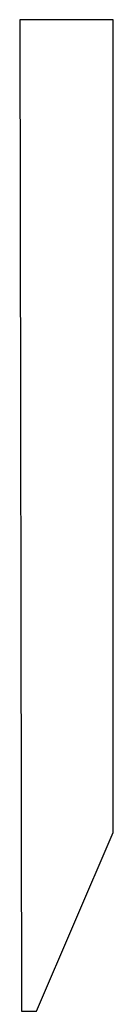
# Model space of a CAD drawing. Extents: x 0 to 37, y 0 to 397.
import ezdxf

# ---------------------------------------------------------------- set-up
doc = ezdxf.new("R2010")
doc.units = 0

msp = doc.modelspace()

# ---------------------------------------------------------------- linework, layer by layer
msp.add_polyline3d([(0.6, 0, 0), (6.6, 0, 0), (37.2, 71.6, 0), (37.2, 397, 0), (0, 397, 0), (0.6, 0, 0)])

doc.saveas('drawing.dxf')
